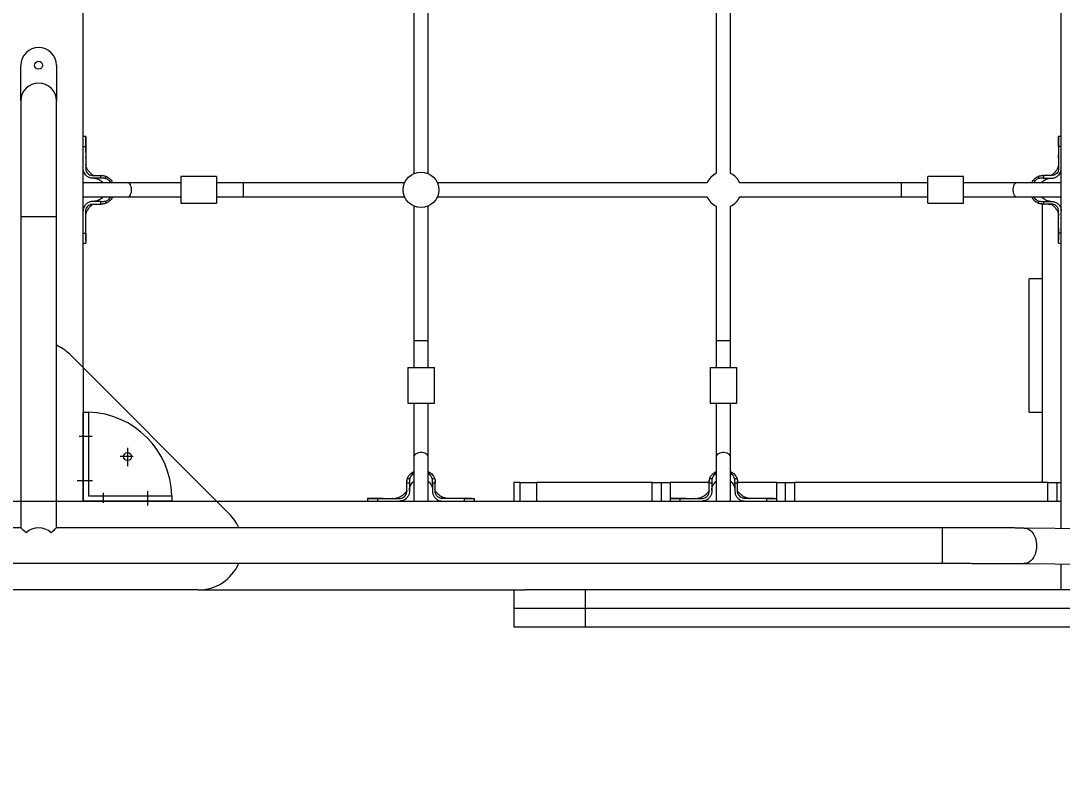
# Model space of a CAD drawing. Header units: millimetres. Extents: x -6304 to 6571, y -6082 to 4447.
# Drawn here: x -965 to 206, y -973 to -115 of the extents above; entities that cross this region are included whole.
import ezdxf

# ---------------------------------------------------------------- set-up
doc = ezdxf.new("R2010")
doc.units = ezdxf.units.MM
doc.layers.add('DIKOM_ОБЪЕКТ', color=7, linetype='Continuous')
doc.layers.add('DIKOM_РАЗМЕР_ОБЪЕКТА', color=7, linetype='Continuous')
doc.styles.add('style1', font='arial.ttf', dxfattribs={"width": 0.8})
doc.dimstyles.new('1-50', dxfattribs={"dimtxt": 300, "dimasz": 200, "dimexe": 100, "dimexo": 0, "dimgap": 100, "dimtad": 1, "dimtxsty": 'style1', "dimcen": 200, "dimclrd": 7, "dimclre": 7, "dimclrt": 7, "dimadec": 1, "dimazin": 2, "dimtfac": 1, "dimtmove": 0, "dimatfit": 2, "dimfxl": 0, "dimlwd": 25, "dimlwe": 18, "dimarcsym": 0})

# ---------------------------------------------------------------- blocks, each defined once
blk = doc.blocks.new('*D13')
at = {"layer": 'Defpoints', "color": 0, "transparency": 16777216}
for p in [(-3548.9, 424), (5070.8, -640.9), (5070.8, -4541.1)]:
    blk.add_point(p, dxfattribs=at)
at = {"layer": 'DIKOM_РАЗМЕР_ОБЪЕКТА', "color": 7, "lineweight": 18, "transparency": 16777216}
for p, q in [((-3548.9, 424), (-3548.9, -4641.1)), ((5070.8, -640.9), (5070.8, -4641.1))]:
    blk.add_line(p, q, dxfattribs=at)
at = {"layer": 'DIKOM_РАЗМЕР_ОБЪЕКТА', "color": 7, "lineweight": 25, "transparency": 16777216}
blk.add_line((-3148.9, -4541.1), (4670.8, -4541.1), dxfattribs=at)
at = {"layer": 'DIKOM_РАЗМЕР_ОБЪЕКТА', "color": 7, "transparency": 16777216}
for points in [[(-3148.9, -4474.4), (-3148.9, -4607.8), (-3548.9, -4541.1)], [(4670.8, -4474.4), (4670.8, -4607.8), (5070.8, -4541.1)]]:
    blk.add_solid(points, dxfattribs=at)
at = {"layer": 'DIKOM_РАЗМЕР_ОБЪЕКТА', "color": 7, "transparency": 16777216, "insert": (1449.2, -4307.9), "char_height": 300, "attachment_point": 5, "style": 'style1'}
blk.add_mtext('8650', dxfattribs=at)

msp = doc.modelspace()

# ---------------------------------------------------------------- linework, layer by layer
at = {"layer": 'DIKOM_ОБЪЕКТ', "color": 7, "linetype": 'Continuous', "lineweight": 15}
for p, q in [((204.828, -685.813), (204.828, 1675.89)), ((-895.172, -504.962), (-895.172, 1495.038)), ((-523.172, -3.292), (-523.172, -286.631)), ((-507.172, -286.631), (-507.172, -3.292)), ((-183.172, -3.292), (-183.172, -286.631)), ((-167.172, -286.631), (-167.172, -3.292)), ((-965.172, -204.962), (-965.172, -164.962)), ((-925.172, -164.962), (-925.172, -204.962)), ((-965.172, -204.962), (-965.172, -334.962)), ((-925.172, -334.962), (-925.172, -204.962)), ((-892.172, -244.962), (-895.172, -244.962)), ((-892.172, -250.24), (-892.172, -244.973)), ((201.828, -244.962), (201.828, -250.24)), ((204.828, -244.962), (201.828, -244.962)), ((-895.172, -256.244), (-892.172, -256.244)), ((-892.172, -253.457), (-892.173, -252.185)), ((-892.172, -256.244), (-892.172, -280.962)), ((201.828, -251.554), (201.828, -248.446)), ((201.828, -251.328), (201.828, -249.084)), ((201.828, -256.244), (201.828, -280.962)), ((204.828, -256.244), (201.828, -256.244)), ((-893.919, -285.938), (-892.875, -287.692)), ((-892.959, -287.58), (-892.21, -288.397)), ((-884.172, -288.962), (-883.172, -288.962)), ((-883.172, -291.962), (-884.172, -291.962)), ((-883.172, -288.962), (-875.034, -288.962)), ((-875.034, -291.962), (-883.172, -291.962)), ((-875.034, -291.962), (-875.034, -288.962)), ((-872.401, -289.052), (-873.096, -289.026)), ((-869.824, -289.629), (-869.824, -292.347)), ((-745.172, -289.962), (-785.172, -289.962)), ((-785.172, -289.962), (-785.172, -304.962)), ((-745.172, -289.962), (-745.172, -304.962)), ((94.828, -289.962), (54.828, -289.962)), ((54.828, -304.962), (54.828, -289.962)), ((94.828, -304.962), (94.828, -289.962)), ((179.48, -292.347), (179.48, -289.629)), ((182.572, -289.042), (182.002, -289.056)), ((184.689, -288.962), (184.689, -291.962)), ((192.828, -288.962), (184.689, -288.962)), ((184.689, -291.962), (192.828, -291.962)), ((193.828, -288.962), (192.828, -288.962)), ((192.828, -291.962), (193.828, -291.962)), ((201.866, -288.397), (202.166, -288.069)), ((202.53, -287.692), (203.574, -285.938)), ((-893.457, -296.962), (-895.172, -297.148)), ((-845.457, -296.962), (-893.457, -296.962)), ((-785.172, -296.962), (-845.457, -296.962)), ((-715.172, -296.962), (-745.172, -296.962)), ((-533.503, -296.962), (-715.172, -296.962)), ((-715.172, -296.962), (-715.172, -312.962)), ((-193.503, -296.962), (-496.842, -296.962)), ((24.828, -296.962), (-156.842, -296.962)), ((54.828, -296.962), (24.828, -296.962)), ((24.828, -296.962), (24.828, -312.962)), ((155.112, -296.962), (94.828, -296.962)), ((203.112, -296.962), (155.112, -296.962)), ((204.828, -297.148), (203.112, -296.962)), ((-895.172, -312.775), (-893.457, -312.962)), ((-893.457, -312.962), (-845.457, -312.962)), ((-845.457, -312.962), (-785.172, -312.962)), ((-785.172, -304.962), (-785.172, -319.962)), ((-745.172, -304.962), (-745.172, -319.962)), ((-745.172, -312.962), (-715.172, -312.962)), ((-715.172, -312.962), (-533.503, -312.962)), ((-496.842, -312.962), (-193.503, -312.962)), ((-156.842, -312.962), (24.828, -312.962)), ((24.828, -312.962), (54.828, -312.962)), ((54.828, -319.962), (54.828, -304.962)), ((94.828, -319.962), (94.828, -304.962)), ((94.828, -312.962), (155.112, -312.962)), ((155.112, -312.962), (203.112, -312.962)), ((183.828, -314.087), (183.828, -312.962)), ((203.112, -312.962), (204.828, -312.775)), ((-883.172, -317.962), (-884.172, -317.962)), ((-884.172, -320.962), (-883.172, -320.962)), ((-875.034, -317.962), (-883.172, -317.962)), ((-883.172, -320.962), (-875.034, -320.962)), ((-875.034, -320.962), (-875.034, -317.962)), ((-873.542, -320.93), (-872.822, -320.913)), ((-873.521, -320.929), (-872.825, -320.877)), ((-869.824, -317.576), (-869.824, -320.295)), ((-785.172, -319.962), (-745.172, -319.962)), ((-523.172, -323.292), (-523.172, -474.962)), ((-507.172, -474.962), (-507.172, -323.292)), ((-183.172, -323.292), (-183.172, -474.962)), ((-167.172, -474.962), (-167.172, -323.292)), ((54.828, -319.962), (94.828, -319.962)), ((179.48, -320.295), (179.48, -317.576)), ((182.197, -320.901), (182.981, -320.913)), ((182.478, -320.913), (183.177, -320.929)), ((183.828, -633.962), (183.828, -320.821)), ((184.689, -317.962), (184.689, -320.962)), ((184.689, -317.962), (192.828, -317.962)), ((192.828, -320.962), (184.689, -320.962)), ((192.828, -317.962), (193.828, -317.962)), ((193.828, -320.962), (192.828, -320.962)), ((-965.172, -334.962), (-965.172, -684.962)), ((-965.172, -334.962), (-925.172, -334.962)), ((-925.172, -684.962), (-925.172, -334.962)), ((-892.172, -353.68), (-892.172, -328.976)), ((201.828, -353.68), (201.828, -328.962)), ((-895.172, -353.68), (-892.172, -353.68)), ((201.826, -352.45), (201.828, -359.084)), ((204.828, -353.68), (201.828, -353.68)), ((201.828, -353.855), (201.828, -354.249)), ((201.828, -359.15), (201.828, -361.887)), ((-895.172, -364.962), (-892.172, -364.962)), ((201.828, -364.962), (204.828, -364.962)), ((183.828, -404.962), (168.828, -404.962)), ((168.828, -554.962), (168.828, -404.962)), ((-523.172, -474.962), (-523.172, -504.962)), ((-507.172, -474.962), (-523.172, -474.962)), ((-507.172, -504.962), (-507.172, -474.962)), ((-183.172, -474.962), (-183.172, -504.962)), ((-167.172, -474.962), (-183.172, -474.962)), ((-167.172, -504.962), (-167.172, -474.962)), ((-909.817, -490.317), (-730.528, -669.606)), ((-895.172, -504.962), (-895.172, -654.962)), ((-530.172, -504.962), (-530.172, -544.962)), ((-530.172, -504.962), (-515.172, -504.962)), ((-515.172, -504.962), (-500.172, -504.962)), ((-500.172, -544.962), (-500.172, -504.962)), ((-190.172, -504.962), (-190.172, -544.962)), ((-190.172, -504.962), (-175.172, -504.962)), ((-175.172, -504.962), (-160.172, -504.962)), ((-160.172, -544.962), (-160.172, -504.962)), ((-530.172, -544.962), (-515.172, -544.962)), ((-523.172, -544.962), (-523.172, -605.246)), ((-515.172, -544.962), (-500.172, -544.962)), ((-507.172, -605.246), (-507.172, -544.962)), ((-190.172, -544.962), (-175.172, -544.962)), ((-183.172, -544.962), (-183.172, -605.246)), ((-175.172, -544.962), (-160.172, -544.962)), ((-167.172, -605.246), (-167.172, -544.962)), ((-895.172, -654.962), (-895.172, -554.962)), ((-895.172, -554.962), (-892.172, -554.962)), ((-889.172, -555.008), (-889.172, -648.962)), ((168.828, -554.962), (183.828, -554.962)), ((-899.628, -581.962), (-884.935, -581.962)), ((-845.172, -595.128), (-845.172, -615.789)), ((-838.807, -604.962), (-853.461, -604.962)), ((-523.172, -605.246), (-523.172, -653.246)), ((-507.172, -653.246), (-507.172, -605.246)), ((-183.172, -605.246), (-183.172, -653.246)), ((-167.172, -653.246), (-167.172, -605.246)), ((-901.714, -631.962), (-884.681, -631.962)), ((-531.082, -632.19), (-531.108, -632.886)), ((-530.505, -629.614), (-527.787, -629.614)), ((-502.558, -629.614), (-499.839, -629.614)), ((-191.082, -632.19), (-191.108, -632.886)), ((-190.505, -629.614), (-187.787, -629.614)), ((-162.558, -629.614), (-159.84, -629.614)), ((-531.172, -642.962), (-531.172, -634.823)), ((-528.172, -634.823), (-531.172, -634.823)), ((-531.172, -643.962), (-531.172, -642.962)), ((-528.172, -634.823), (-528.172, -642.962)), ((-528.172, -642.962), (-528.172, -643.962)), ((-499.172, -634.823), (-502.172, -634.823)), ((-502.172, -634.823), (-502.172, -642.962)), ((-502.172, -642.962), (-502.172, -643.962)), ((-499.204, -633.311), (-499.257, -632.614)), ((-499.204, -633.332), (-499.221, -632.612)), ((-499.172, -642.962), (-499.172, -634.823)), ((-499.172, -643.962), (-499.172, -642.962)), ((-410.983, -633.962), (-410.983, -654.962)), ((-403.685, -633.962), (-410.983, -633.962)), ((-403.685, -654.962), (-403.685, -633.962)), ((-403.685, -633.962), (-385.145, -633.962)), ((-385.145, -633.962), (-385.145, -654.962)), ((-255.172, -633.962), (-385.145, -633.962)), ((-255.172, -654.962), (-255.172, -633.962)), ((-255.172, -633.962), (-245.172, -633.962)), ((-245.172, -633.962), (-245.172, -654.962)), ((-245.172, -633.962), (-235.172, -633.962)), ((-191.172, -633.962), (-235.172, -633.962)), ((-235.172, -633.962), (-235.172, -651.962)), ((-191.172, -642.962), (-191.172, -634.823)), ((-188.172, -634.823), (-191.172, -634.823)), ((-191.172, -643.962), (-191.172, -642.962)), ((-188.172, -634.823), (-188.172, -642.962)), ((-188.172, -642.962), (-188.172, -643.962)), ((-183.172, -633.962), (-184.47, -633.962)), ((-165.881, -633.962), (-167.172, -633.962)), ((-159.172, -634.823), (-162.172, -634.823)), ((-162.172, -634.823), (-162.172, -642.962)), ((-162.172, -642.962), (-162.172, -643.962)), ((-159.204, -633.311), (-159.257, -632.614)), ((-159.204, -633.332), (-159.221, -632.612)), ((-115.172, -633.962), (-159.172, -633.962)), ((-159.172, -642.962), (-159.172, -634.823)), ((-159.172, -643.962), (-159.172, -642.962)), ((-115.172, -633.962), (-105.172, -633.962)), ((-115.172, -651.962), (-115.172, -633.962)), ((-105.172, -654.962), (-105.172, -633.962)), ((-105.172, -633.962), (-95.172, -633.962)), ((-95.172, -633.962), (-95.172, -654.962)), ((189.828, -633.962), (-95.172, -633.962)), ((189.828, -654.962), (189.828, -633.962)), ((189.828, -633.962), (199.828, -633.962)), ((199.828, -633.962), (199.828, -654.962)), ((199.828, -633.962), (204.828, -633.962)), ((-1145.172, -654.962), (-745.172, -654.962)), ((-795.172, -654.962), (-895.172, -654.962)), ((-889.172, -648.962), (-795.219, -648.962)), ((-872.172, -657.056), (-872.172, -645.711)), ((-822.172, -660.033), (-822.172, -644.04)), ((-795.172, -654.962), (-795.172, -651.962)), ((-745.172, -654.962), (204.828, -654.962)), ((-575.172, -651.962), (-575.172, -654.962)), ((-569.894, -651.962), (-575.161, -651.962)), ((-566.677, -651.962), (-567.949, -651.962)), ((-563.89, -654.962), (-563.89, -651.962)), ((-563.89, -651.962), (-539.172, -651.962)), ((-534.196, -653.708), (-532.442, -652.664)), ((-532.554, -652.748), (-531.737, -652)), ((-523.172, -653.246), (-522.986, -654.962)), ((-507.358, -654.962), (-507.172, -653.246)), ((-466.454, -651.962), (-491.158, -651.962)), ((-466.454, -654.962), (-466.454, -651.962)), ((-455.172, -654.962), (-455.172, -651.962)), ((-385.145, -654.962), (-255.172, -654.962)), ((-235.172, -651.962), (-235.172, -654.962)), ((-229.894, -651.962), (-235.161, -651.962)), ((-226.677, -651.962), (-227.949, -651.962)), ((-223.89, -654.962), (-223.89, -651.962)), ((-223.89, -651.962), (-199.172, -651.962)), ((-194.196, -653.708), (-192.442, -652.664)), ((-192.554, -652.748), (-191.736, -652)), ((-183.172, -653.246), (-182.986, -654.962)), ((-167.358, -654.962), (-167.172, -653.246)), ((-126.455, -651.962), (-151.158, -651.962)), ((-126.455, -654.962), (-126.455, -651.962)), ((-115.172, -654.962), (-115.172, -651.962)), ((-95.172, -654.962), (189.828, -654.962)), ((204.828, -685.813), (204.828, -654.962)), ((-965.172, -684.962), (-1839.859, -684.962)), ((70.98, -684.962), (-925.172, -684.962)), ((70.98, -684.962), (70.98, -724.962)), ((70.98, -684.962), (70.98, -724.962)), ((468.695, -688.625), (163.117, -685.369)), ((-1863.865, -724.962), (70.98, -724.962)), ((162.691, -725.366), (406.274, -727.962)), ((204.828, -754.962), (204.828, -725.815)), ((-765.883, -754.962), (-1124.462, -754.962)), ((-765.883, -754.962), (-397.585, -754.962)), ((-410.983, -754.962), (-410.983, -775.962)), ((-330.443, -754.962), (-397.585, -754.962)), ((-330.443, -754.962), (-330.443, -775.962)), ((410.93, -754.962), (-330.443, -754.962)), ((-410.983, -775.962), (-410.983, -796.962)), ((-330.443, -775.962), (-410.983, -775.962)), ((410.93, -775.962), (-330.443, -775.962)), ((-330.443, -775.962), (-330.443, -796.962)), ((271.369, -775.962), (-330.443, -775.962)), ((-330.443, -796.962), (-410.983, -796.962)), ((271.369, -796.962), (-330.443, -796.962))]:
    msp.add_line(p, q, dxfattribs=at)
at = {"layer": 'DIKOM_ОБЪЕКТ', "color": 7, "linetype": 'Continuous', "lineweight": 15, "flags": 128}
for points in [[(-892.159, -273.3), (-892.158, -273.154), (-892.157, -273.008)], [(-845.457, -312.962), (-844.68, -312.856), (-843.68, -312.394), (-842.763, -311.583), (-841.972, -310.463), (-841.344, -309.086), (-840.908, -307.516), (-840.685, -305.827), (-840.685, -304.097), (-840.908, -302.407), (-841.344, -300.837), (-841.972, -299.46), (-842.763, -298.34), (-843.68, -297.53), (-844.68, -297.067), (-845.457, -296.962)], [(155.112, -296.962), (154.336, -297.067), (153.335, -297.53), (152.418, -298.34), (151.627, -299.46), (150.999, -300.837), (150.563, -302.407), (150.34, -304.097), (150.34, -305.827), (150.563, -307.516), (150.999, -309.086), (151.627, -310.463), (152.418, -311.583), (153.335, -312.394), (154.336, -312.856), (155.112, -312.962)], [(-507.172, -605.246), (-507.278, -604.469), (-507.74, -603.469), (-508.551, -602.552), (-509.671, -601.761), (-511.048, -601.133), (-512.618, -600.697), (-514.307, -600.474), (-516.037, -600.474), (-517.727, -600.697), (-519.297, -601.133), (-520.674, -601.761), (-521.794, -602.552), (-522.604, -603.469), (-523.067, -604.469), (-523.172, -605.246)], [(-167.172, -605.246), (-167.278, -604.469), (-167.741, -603.469), (-168.551, -602.552), (-169.671, -601.761), (-171.048, -601.133), (-172.618, -600.697), (-174.307, -600.474), (-176.037, -600.474), (-177.727, -600.697), (-179.297, -601.133), (-180.674, -601.761), (-181.794, -602.552), (-182.604, -603.469), (-183.067, -604.469), (-183.172, -605.246)], [(-546.834, -651.949), (-546.98, -651.948), (-547.126, -651.947)], [(-206.834, -651.949), (-206.98, -651.948), (-207.126, -651.947)], [(-959.314, -690.82), (-960.809, -689.325), (-962.107, -688.027), (-963.192, -686.942), (-964.05, -686.084), (-964.671, -685.463), (-965.046, -685.087), (-965.172, -684.962)], [(-925.172, -684.962), (-925.298, -685.087), (-925.674, -685.463), (-926.295, -686.084), (-927.153, -686.942), (-928.238, -688.027), (-929.536, -689.325), (-931.03, -690.82)], [(163.055, -685.368), (164.938, -685.555), (166.785, -686.095), (168.563, -686.979), (170.24, -688.192), (171.786, -689.711), (173.174, -691.509), (174.378, -693.554), (175.377, -695.811), (176.154, -698.238), (176.695, -700.792), (176.989, -703.428), (177.032, -706.098), (176.823, -708.755), (176.366, -711.352), (175.668, -713.842), (174.743, -716.181), (173.606, -718.327), (172.278, -720.242), (170.783, -721.891), (169.147, -723.245), (167.4, -724.281), (165.573, -724.978), (163.698, -725.326), (162.689, -725.366)], [(163.055, -685.368), (164.938, -685.555), (166.785, -686.095), (168.563, -686.979), (170.24, -688.192), (171.786, -689.711), (173.174, -691.509), (174.378, -693.554), (175.377, -695.811), (176.154, -698.238), (176.695, -700.792), (176.989, -703.428), (177.032, -706.098), (176.823, -708.755), (176.366, -711.352), (175.668, -713.842), (174.743, -716.181), (173.606, -718.327), (172.278, -720.242), (170.783, -721.891), (169.147, -723.245), (167.4, -724.281), (165.573, -724.978), (163.698, -725.326), (162.691, -725.366)]]:
    msp.add_lwpolyline(points, dxfattribs=at)
at = {"layer": 'DIKOM_ОБЪЕКТ', "color": 7, "linetype": 'Continuous', "lineweight": 15}
for centre, radius in [((-945.172, -164.962), 4.5), ((-515.172, -304.962), 20), ((-845.172, -604.962), 4.5)]:
    msp.add_circle(centre, radius, dxfattribs=at)
for centre, radius, start, end in [((-945.172, -164.962), 20, 0, 180), ((-945.172, -204.962), 20, 0, 180), ((-175.172, -304.962), 20, 113.578178, 156.421822), ((-175.172, -304.962), 20, 23.578178, 66.421822), ((-175.172, -304.962), 20, 203.578178, 246.421822), ((-175.172, -304.962), 20, 293.578178, 336.421822), ((193.828, -328.962), 8, 359.999106, 90.001747), ((-945.172, -525.672), 50, 45, 66.421822), ((-888.997, -72.679), 482.329, 269.266399, 269.979158), ((-892.172, -651.962), 97, 1.772317, 88.227683), ((-312.89, -648.786), 482.329, 180.020842, 180.795044), ((-765.883, -704.962), 50, 23.578178, 45.000001), ((-945.172, -704.962), 20, 45, 135), ((-765.883, -704.962), 50, 269.999999, 336.421822)]:
    msp.add_arc(centre, radius, start, end, dxfattribs=at)
for points, knots in [([(-892.172, -244.983), (-892.172, -244.976), (-892.172, -244.883), (-892.172, -245.24), (-892.172, -246.094), (-892.173, -247.53), (-892.173, -249.467), (-892.172, -252.239), (-892.172, -254.738), (-892.172, -256.244)], [0, 0, 0, 0, 0.01229645, 0.16514516, 0.31368684, 0.46653237, 0.6150719, 0.76791845, 1, 1, 1, 1]), ([(201.828, -256.244), (201.828, -256.161), (201.828, -255.747), (201.827, -254.032), (201.828, -251.617), (201.828, -249.081), (201.828, -247.243), (201.828, -245.908), (201.828, -245.097), (201.828, -245.019), (201.828, -244.983)], [0, 0, 0, 0, 0.012373857, 0.061891606, 0.261123833, 0.409636599, 0.562452573, 0.710964327, 0.86378172, 1, 1, 1, 1]), ([(-892.172, -253.235), (-892.172, -252.619), (-892.172, -251.406), (-892.172, -250.625), (-892.172, -250.24)], [0, 0, 0, 0, 0.50794396, 1, 1, 1, 1]), ([(-892.171, -257.836), (-892.171, -256.537), (-892.172, -254.048), (-892.172, -251.713), (-892.172, -250.596)], [0, 0, 0, 0, 0.5218511, 1, 1, 1, 1]), ([(-892.172, -262.566), (-892.172, -261.255), (-892.17, -258.747), (-892.171, -256.788), (-892.171, -255.852)], [0, 0, 0, 0, 0.52252849, 1, 1, 1, 1]), ([(201.828, -250.596), (201.828, -251.713), (201.827, -254.048), (201.826, -256.537), (201.826, -257.836)], [0, 0, 0, 0, 0.4781489, 1, 1, 1, 1]), ([(201.826, -255.852), (201.826, -256.788), (201.826, -258.747), (201.827, -261.255), (201.828, -262.566)], [0, 0, 0, 0, 0.47746763, 1, 1, 1, 1]), ([(201.828, -250.24), (201.828, -250.625), (201.828, -251.406), (201.828, -252.619), (201.827, -253.235)], [0, 0, 0, 0, 0.4920499, 1, 1, 1, 1]), ([(-892.172, -269.412), (-892.172, -269.427), (-892.172, -269.499), (-892.171, -269.094), (-892.169, -268.541), (-892.17, -268.034), (-892.17, -267.941)], [0, 0, 0, 0, 0.10642297, 0.50830621, 0.91012305, 1, 1, 1, 1]), ([(201.828, -269.412), (201.828, -269.427), (201.828, -269.498), (201.826, -269.113), (201.825, -268.28), (201.826, -267.102), (201.827, -266.185), (201.828, -265.761)], [0, 0, 0, 0, 0.064253167, 0.306800771, 0.54934262, 0.791886643, 1, 1, 1, 1]), ([(-884.172, -291.962), (-884.257, -291.961), (-884.682, -291.958), (-886.343, -291.838), (-889.105, -291.034), (-892.172, -288.819), (-894.319, -285.72), (-895.11, -282.929), (-895.161, -281.329), (-895.172, -280.962)], [0, 0, 0, 0, 0.01480605, 0.07410921, 0.29004189, 0.5059649, 0.72094331, 0.93600814, 1, 1, 1, 1]), ([(-883.35, -288.962), (-883.444, -288.961), (-883.622, -288.961), (-883.668, -288.946), (-883.715, -288.944), (-883.795, -288.923), (-883.83, -288.912), (-883.858, -288.902), (-883.892, -288.888), (-883.953, -288.865), (-884.199, -288.771), (-884.893, -288.231), (-885.805, -287.328), (-887.068, -286.131), (-888.075, -285.044), (-888.788, -284.163), (-889.444, -283.242), (-890.146, -282.146), (-890.916, -280.721), (-891.628, -278.978), (-892.107, -277.156), (-892.15, -276.459), (-892.172, -276.092)], [0, 0, 0, 0, 0.01819068, 0.03439258, 0.05285198, 0.05671355, 0.0583147, 0.05977878, 0.06125898, 0.06294928, 0.0674322, 0.0919668, 0.1710605, 0.26863124, 0.33757121, 0.39636455, 0.44278673, 0.50218549, 0.59349466, 0.7109619, 0.84791009, 1, 1, 1, 1]), ([(-892.172, -280.962), (-892.166, -281.187), (-892.137, -282.307), (-891.608, -284.297), (-890.092, -286.57), (-887.904, -288.205), (-885.803, -288.893), (-884.539, -288.946), (-884.172, -288.962)], [0, 0, 0, 0, 0.05413617, 0.2683305, 0.48253205, 0.69728736, 0.91198245, 1, 1, 1, 1]), ([(201.828, -276.092), (201.805, -276.459), (201.763, -277.156), (201.284, -278.978), (200.572, -280.721), (199.802, -282.147), (199.099, -283.242), (198.444, -284.163), (197.727, -285.042), (196.872, -285.997), (195.832, -286.899), (195.061, -287.774), (194.37, -288.366), (193.855, -288.771), (193.609, -288.865), (193.548, -288.888), (193.514, -288.902), (193.486, -288.912), (193.451, -288.923), (193.356, -288.948), (193.301, -288.949), (193.246, -288.963), (192.948, -288.962), (192.835, -288.962), (192.792, -288.962)], [0, 0, 0, 0, 0.1500218, 0.2851156, 0.40098644, 0.49105505, 0.5496497, 0.59543985, 0.65343832, 0.72143992, 0.78822575, 0.84490985, 0.89582463, 0.92002631, 0.92444454, 0.92611613, 0.92757235, 0.92901656, 0.93059868, 0.93441005, 0.95728571, 0.97612135, 0.99079679, 1, 1, 1, 1]), ([(201.828, -280.962), (201.822, -281.187), (201.792, -282.307), (201.263, -284.297), (199.748, -286.57), (197.559, -288.205), (195.458, -288.893), (194.195, -288.946), (193.828, -288.962)], [0, 0, 0, 0, 0.05413655, 0.2683308, 0.48253226, 0.69728749, 0.91198249, 1, 1, 1, 1]), ([(193.828, -291.962), (193.913, -291.961), (194.338, -291.958), (195.999, -291.838), (198.761, -291.034), (201.828, -288.819), (203.974, -285.72), (204.766, -282.929), (204.816, -281.329), (204.828, -280.962)], [0, 0, 0, 0, 0.01481293, 0.07410902, 0.29004772, 0.50596448, 0.72094227, 0.93600833, 1, 1, 1, 1]), ([(201.812, -275.771), (201.812, -275.85), (201.812, -276.009), (201.812, -276.176), (201.813, -276.259)], [0, 0, 0, 0, 0.49803383, 1, 1, 1, 1]), ([(-892.756, -287.842), (-892.712, -287.897), (-892.622, -288.007), (-892.519, -288.127), (-892.467, -288.187)], [0, 0, 0, 0, 0.49981329, 1, 1, 1, 1]), ([(-883.238, -291.962), (-883.145, -291.962), (-882.973, -291.962), (-882.648, -291.971), (-881.961, -292.007), (-880.403, -292.199), (-878.122, -292.863), (-875.657, -294.259), (-873.919, -295.666), (-873.197, -296.695), (-873.01, -296.962)], [0, 0, 0, 0, 0.02455787, 0.04552589, 0.084203, 0.2012215, 0.4419349, 0.68154663, 0.91746775, 1, 1, 1, 1]), ([(-875.034, -288.962), (-874.941, -288.962), (-874.581, -288.962), (-874.222, -288.962), (-873.954, -288.962)], [0, 0, 0, 0, 0.25635717, 1, 1, 1, 1]), ([(-869.824, -292.347), (-869.905, -292.324), (-870.307, -292.207), (-871.363, -291.983), (-873.035, -291.955), (-874.365, -291.959), (-875.034, -291.962)], [0, 0, 0, 0, 0.04837474, 0.24213971, 0.61894277, 1, 1, 1, 1]), ([(-873.954, -288.962), (-873.259, -288.985), (-871.847, -289.033), (-870.506, -289.428), (-869.824, -289.629)], [0, 0, 0, 0, 0.4921604, 1, 1, 1, 1]), ([(-869.824, -289.629), (-869.388, -289.799), (-867.699, -290.459), (-865.55, -291.988), (-863.622, -294.125), (-862.532, -295.653), (-862.077, -296.657), (-861.939, -296.962)], [0, 0, 0, 0, 0.12781586, 0.49543045, 0.70246072, 0.90959483, 1, 1, 1, 1]), ([(-863.942, -296.962), (-864.05, -296.773), (-864.568, -295.874), (-866.105, -294.275), (-868.06, -292.939), (-869.489, -292.46), (-869.824, -292.347)], [0, 0, 0, 0, 0.08515755, 0.40523239, 0.86045635, 1, 1, 1, 1]), ([(171.608, -296.962), (171.907, -296.363), (172.652, -294.871), (174.308, -292.886), (176.437, -291.086), (178.215, -290.097), (179.265, -289.708), (179.48, -289.629)], [0, 0, 0, 0, 0.180839941, 0.450224799, 0.69391975, 0.937323562, 1, 1, 1, 1]), ([(179.48, -292.347), (178.901, -292.559), (177.322, -293.136), (175.213, -294.662), (174.138, -296.259), (173.666, -296.962)], [0, 0, 0, 0, 0.244659622, 0.667856109, 1, 1, 1, 1]), ([(179.48, -289.629), (180.139, -289.434), (181.48, -289.037), (182.892, -288.987), (183.61, -288.962)], [0, 0, 0, 0, 0.4915883, 1, 1, 1, 1]), ([(184.689, -291.962), (184.604, -291.962), (184.179, -291.961), (183.097, -291.97), (181.419, -291.903), (180.131, -292.198), (179.48, -292.347)], [0, 0, 0, 0, 0.04838529, 0.24189713, 0.61708715, 1, 1, 1, 1]), ([(182.665, -296.962), (182.852, -296.695), (183.575, -295.666), (185.313, -294.259), (187.777, -292.863), (190.059, -292.198), (191.674, -292), (192.439, -291.964), (192.741, -291.962), (192.839, -291.962)], [0, 0, 0, 0, 0.08293234, 0.32002957, 0.56081148, 0.80270935, 0.92029361, 0.97419172, 1, 1, 1, 1]), ([(183.61, -288.962), (183.702, -288.962), (184.061, -288.962), (184.421, -288.962), (184.689, -288.962)], [0, 0, 0, 0, 0.25625809, 1, 1, 1, 1]), ([(202.123, -288.187), (202.174, -288.127), (202.278, -288.007), (202.367, -287.897), (202.412, -287.842)], [0, 0, 0, 0, 0.50019982, 1, 1, 1, 1]), ([(-873.013, -312.962), (-873.194, -313.222), (-873.925, -314.277), (-875.723, -315.716), (-878.343, -317.168), (-880.854, -317.827), (-882.504, -317.959), (-883.117, -317.961), (-883.186, -317.962)], [0, 0, 0, 0, 0.08066852, 0.32741552, 0.57773004, 0.8434241, 0.98247509, 1, 1, 1, 1]), ([(-861.931, -312.962), (-862.237, -313.56), (-862.977, -315.009), (-864.63, -316.996), (-866.908, -319.009), (-868.8, -319.843), (-869.824, -320.295)], [0, 0, 0, 0, 0.18137204, 0.43892546, 0.69624995, 1, 1, 1, 1]), ([(-869.824, -317.576), (-869.247, -317.365), (-867.669, -316.788), (-865.56, -315.263), (-864.485, -313.666), (-864.011, -312.962)], [0, 0, 0, 0, 0.244262588, 0.667049908, 1, 1, 1, 1]), ([(179.48, -320.295), (179.044, -320.124), (177.354, -319.464), (175.206, -317.936), (173.277, -315.798), (172.187, -314.27), (171.733, -313.267), (171.595, -312.962)], [0, 0, 0, 0, 0.12781568, 0.49542977, 0.70245976, 0.90959955, 1, 1, 1, 1]), ([(173.597, -312.962), (173.707, -313.152), (174.225, -314.052), (175.765, -315.652), (177.719, -316.986), (179.146, -317.465), (179.48, -317.576)], [0, 0, 0, 0, 0.08583122, 0.40590507, 0.86118517, 1, 1, 1, 1]), ([(192.876, -317.962), (192.45, -317.951), (191.599, -317.93), (190.347, -317.742), (189.14, -317.449), (187.439, -316.859), (185.378, -315.716), (183.581, -314.277), (182.849, -313.222), (182.669, -312.962)], [0, 0, 0, 0, 0.10851002, 0.21639447, 0.32173812, 0.42431251, 0.67374205, 0.91961668, 1, 1, 1, 1]), ([(-884.172, -317.962), (-884.257, -317.962), (-884.682, -317.966), (-886.336, -318.083), (-889.084, -318.883), (-892.143, -321.078), (-894.297, -324.159), (-895.107, -326.961), (-895.16, -328.578), (-895.172, -328.962)], [0, 0, 0, 0, 0.014805617, 0.07410512, 0.288781791, 0.503459437, 0.718036327, 0.933083035, 1, 1, 1, 1]), ([(-892.172, -333.932), (-892.157, -333.619), (-892.127, -333.019), (-891.78, -331.488), (-891.23, -329.934), (-890.517, -328.429), (-889.785, -327.189), (-889.019, -326.072), (-888.287, -325.125), (-887.335, -324.07), (-886.195, -323.016), (-885.322, -322.1), (-884.607, -321.45), (-884.16, -321.138), (-883.957, -321.06), (-883.907, -321.04), (-883.878, -321.029), (-883.854, -321.02), (-883.826, -321.01), (-883.743, -320.982), (-883.733, -320.984), (-883.628, -320.969), (-883.592, -320.964), (-883.27, -320.959), (-882.867, -320.96), (-882.519, -320.962)], [0, 0, 0, 0, 0.124109636, 0.238097847, 0.339918994, 0.425646904, 0.508326579, 0.557902432, 0.611275715, 0.676134391, 0.757215955, 0.8239945, 0.864584447, 0.883784324, 0.887177203, 0.888513776, 0.889676704, 0.890774651, 0.891902148, 0.894482928, 0.911793363, 0.925079405, 0.932808209, 0.941957134, 1, 1, 1, 1]), ([(-892.172, -328.976), (-892.171, -328.884), (-892.167, -328.422), (-892.041, -327.217), (-891.419, -325.279), (-889.915, -323.173), (-887.678, -321.605), (-885.636, -321.01), (-884.457, -320.971), (-884.172, -320.962)], [0, 0, 0, 0, 0.02207739, 0.11061881, 0.28902046, 0.50288758, 0.71771218, 0.9318338, 1, 1, 1, 1]), ([(-875.034, -317.962), (-874.949, -317.962), (-874.524, -317.962), (-873.76, -317.957), (-872.091, -317.994), (-870.791, -317.754), (-869.824, -317.576)], [0, 0, 0, 0, 0.04845619, 0.24225156, 0.43607689, 1, 1, 1, 1]), ([(-873.954, -320.962), (-874.046, -320.962), (-874.406, -320.962), (-874.766, -320.962), (-875.034, -320.962)], [0, 0, 0, 0, 0.25637139, 1, 1, 1, 1]), ([(-869.824, -320.295), (-870.483, -320.49), (-871.822, -320.886), (-873.233, -320.936), (-873.951, -320.962)], [0, 0, 0, 0, 0.49161234, 1, 1, 1, 1]), ([(179.48, -317.576), (179.56, -317.6), (179.963, -317.717), (180.707, -317.869), (181.549, -317.954), (182.735, -317.969), (183.726, -317.961), (184.547, -317.962), (184.689, -317.962)], [0, 0, 0, 0, 0.0483374, 0.24201148, 0.43568243, 0.53240001, 0.91939548, 1, 1, 1, 1]), ([(183.606, -320.962), (182.912, -320.938), (181.501, -320.89), (180.161, -320.495), (179.48, -320.295)], [0, 0, 0, 0, 0.49213091, 1, 1, 1, 1]), ([(184.689, -320.962), (184.597, -320.962), (184.237, -320.962), (183.877, -320.962), (183.61, -320.962)], [0, 0, 0, 0, 0.25635818, 1, 1, 1, 1]), ([(190.518, -320.962), (190.478, -320.962), (190.402, -320.962), (190.585, -320.962), (191.243, -320.962), (191.973, -320.961), (192.521, -320.962), (193.025, -320.961), (193.29, -320.964), (193.361, -320.981), (193.403, -320.984), (193.474, -321.006), (193.506, -321.018), (193.533, -321.029), (193.567, -321.042), (193.628, -321.065), (193.87, -321.161), (194.375, -321.568), (195.102, -322.202), (195.946, -323.122), (196.975, -324.058), (197.831, -325), (198.489, -325.825), (199.111, -326.699), (199.804, -327.782), (200.578, -329.223), (201.291, -330.985), (201.766, -332.835), (201.806, -333.554), (201.828, -333.932)], [0, 0, 0, 0, 0.03880354, 0.07396886, 0.12484027, 0.1722228, 0.20599293, 0.22786346, 0.24170145, 0.25434167, 0.26853917, 0.27144056, 0.2726373, 0.27373669, 0.27487427, 0.27619026, 0.27963587, 0.29826783, 0.33781505, 0.38834991, 0.44667702, 0.49411231, 0.53365588, 0.56792939, 0.61404811, 0.68494132, 0.77609961, 0.88228287, 1, 1, 1, 1]), ([(193.828, -317.962), (193.913, -317.962), (194.338, -317.966), (195.992, -318.083), (198.74, -318.883), (201.798, -321.078), (203.952, -324.159), (204.763, -326.961), (204.815, -328.578), (204.828, -328.962)], [0, 0, 0, 0, 0.01481245, 0.07410464, 0.28878653, 0.50346275, 0.71803821, 0.93308348, 1, 1, 1, 1]), ([(-892.155, -334.392), (-892.155, -334.326), (-892.155, -334.196), (-892.156, -334.059), (-892.156, -333.991)], [0, 0, 0, 0, 0.49837746, 1, 1, 1, 1]), ([(201.814, -336.802), (201.813, -336.851), (201.813, -336.95), (201.812, -337.049), (201.812, -337.099)], [0, 0, 0, 0, 0.49940107, 1, 1, 1, 1]), ([(-892.171, -354.332), (-892.171, -353.399), (-892.17, -351.447), (-892.172, -348.947), (-892.172, -347.641)], [0, 0, 0, 0, 0.47755644, 1, 1, 1, 1]), ([(201.828, -344.185), (201.828, -344.139), (201.827, -343.588), (201.825, -342.601), (201.825, -341.418), (201.827, -340.696), (201.828, -340.386), (201.828, -340.47), (201.828, -340.474)], [0, 0, 0, 0, 0.0221699, 0.26363082, 0.50508752, 0.74654109, 0.98801334, 1, 1, 1, 1]), ([(201.828, -347.641), (201.827, -348.947), (201.826, -351.447), (201.826, -353.399), (201.827, -354.332)], [0, 0, 0, 0, 0.52244744, 1, 1, 1, 1]), ([(-892.172, -361.857), (-892.173, -360.943), (-892.173, -357.81), (-892.172, -354.673), (-892.171, -352.45)], [0, 0, 0, 0, 0.29164504, 1, 1, 1, 1]), ([(-892.172, -353.68), (-892.172, -353.762), (-892.172, -354.177), (-892.172, -355.892), (-892.173, -358.306), (-892.173, -360.843), (-892.173, -362.68), (-892.172, -364.015), (-892.172, -364.827), (-892.172, -364.904), (-892.172, -364.941)], [0, 0, 0, 0, 0.012371468, 0.061889091, 0.261120812, 0.409633202, 0.562448788, 0.71096506, 0.863782065, 1, 1, 1, 1]), ([(201.828, -364.941), (201.828, -364.948), (201.828, -365.04), (201.828, -364.684), (201.828, -363.83), (201.828, -362.393), (201.828, -360.456), (201.828, -357.684), (201.828, -355.186), (201.828, -353.68)], [0, 0, 0, 0, 0.01229646, 0.16514, 0.31368182, 0.4665275, 0.61507155, 0.76791824, 1, 1, 1, 1]), ([(-531.172, -633.744), (-531.149, -633.049), (-531.101, -631.637), (-530.706, -630.295), (-530.505, -629.614)], [0, 0, 0, 0, 0.49214265, 1, 1, 1, 1]), ([(-530.505, -629.614), (-530.335, -629.178), (-529.675, -627.488), (-528.146, -625.339), (-526.009, -623.411), (-524.481, -622.321), (-523.477, -621.867), (-523.172, -621.729)], [0, 0, 0, 0, 0.1278155, 0.49542303, 0.70245272, 0.90959509, 1, 1, 1, 1]), ([(-527.787, -629.614), (-527.81, -629.694), (-527.927, -630.097), (-528.151, -631.153), (-528.179, -632.824), (-528.174, -634.154), (-528.172, -634.823)], [0, 0, 0, 0, 0.04837474, 0.24213971, 0.61894277, 1, 1, 1, 1]), ([(-523.172, -623.731), (-523.361, -623.84), (-524.26, -624.357), (-525.859, -625.894), (-527.195, -627.849), (-527.674, -629.278), (-527.787, -629.614)], [0, 0, 0, 0, 0.08517063, 0.40523345, 0.8604566, 1, 1, 1, 1]), ([(-507.172, -621.72), (-506.574, -622.026), (-505.125, -622.766), (-503.138, -624.419), (-501.125, -626.697), (-500.291, -628.589), (-499.839, -629.614)], [0, 0, 0, 0, 0.1813812, 0.43894102, 0.69625027, 1, 1, 1, 1]), ([(-502.558, -629.614), (-502.769, -629.036), (-503.346, -627.459), (-504.871, -625.35), (-506.468, -624.274), (-507.172, -623.8)], [0, 0, 0, 0, 0.244248785, 0.667049303, 1, 1, 1, 1]), ([(-502.172, -634.823), (-502.172, -634.738), (-502.172, -634.313), (-502.177, -633.549), (-502.14, -631.88), (-502.38, -630.581), (-502.558, -629.614)], [0, 0, 0, 0, 0.04843353, 0.24225156, 0.43607689, 1, 1, 1, 1]), ([(-499.839, -629.614), (-499.644, -630.272), (-499.248, -631.612), (-499.198, -633.023), (-499.172, -633.74)], [0, 0, 0, 0, 0.49160307, 1, 1, 1, 1]), ([(-191.172, -633.744), (-191.149, -633.049), (-191.101, -631.637), (-190.706, -630.295), (-190.505, -629.614)], [0, 0, 0, 0, 0.49214372, 1, 1, 1, 1]), ([(-190.505, -629.614), (-190.335, -629.178), (-189.675, -627.488), (-188.146, -625.339), (-186.009, -623.411), (-184.481, -622.321), (-183.477, -621.867), (-183.172, -621.729)], [0, 0, 0, 0, 0.12781096, 0.4954171, 0.70245385, 0.90959543, 1, 1, 1, 1]), ([(-187.787, -629.614), (-187.81, -629.694), (-187.926, -630.097), (-188.151, -631.153), (-188.179, -632.824), (-188.174, -634.154), (-188.172, -634.823)], [0, 0, 0, 0, 0.04836871, 0.24213857, 0.6189422, 1, 1, 1, 1]), ([(-183.172, -623.731), (-183.361, -623.84), (-184.26, -624.357), (-185.859, -625.894), (-187.195, -627.849), (-187.674, -629.278), (-187.787, -629.614)], [0, 0, 0, 0, 0.08515657, 0.40523921, 0.86045795, 1, 1, 1, 1]), ([(-167.172, -621.72), (-166.574, -622.026), (-165.125, -622.766), (-163.138, -624.419), (-161.125, -626.697), (-160.291, -628.589), (-159.84, -629.614)], [0, 0, 0, 0, 0.18136551, 0.43892961, 0.69625002, 1, 1, 1, 1]), ([(-162.558, -629.614), (-162.769, -629.036), (-163.346, -627.459), (-164.871, -625.35), (-166.468, -624.274), (-167.172, -623.8)], [0, 0, 0, 0, 0.24425181, 0.66705756, 1, 1, 1, 1]), ([(-162.172, -634.823), (-162.172, -634.738), (-162.172, -634.313), (-162.177, -633.549), (-162.14, -631.88), (-162.38, -630.581), (-162.558, -629.614)], [0, 0, 0, 0, 0.04843353, 0.24225156, 0.43607689, 1, 1, 1, 1]), ([(-159.84, -629.614), (-159.644, -630.272), (-159.248, -631.612), (-159.198, -633.023), (-159.172, -633.74)], [0, 0, 0, 0, 0.491602, 1, 1, 1, 1]), ([(-531.172, -643.139), (-531.173, -643.234), (-531.173, -643.412), (-531.188, -643.458), (-531.19, -643.505), (-531.211, -643.585), (-531.222, -643.619), (-531.232, -643.647), (-531.245, -643.682), (-531.269, -643.743), (-531.362, -643.989), (-531.903, -644.682), (-532.806, -645.594), (-534.003, -646.858), (-535.09, -647.864), (-535.971, -648.577), (-536.891, -649.234), (-537.987, -649.936), (-539.413, -650.706), (-541.156, -651.418), (-542.978, -651.897), (-543.675, -651.939), (-544.042, -651.962)], [0, 0, 0, 0, 0.018190697, 0.034392581, 0.05285102, 0.056712593, 0.058312828, 0.059778132, 0.061256843, 0.062948766, 0.067435984, 0.091964516, 0.171060688, 0.268634011, 0.337571279, 0.396365109, 0.442784256, 0.502184897, 0.593495315, 0.710963584, 0.847908711, 1, 1, 1, 1]), ([(-528.172, -643.962), (-528.173, -644.047), (-528.176, -644.472), (-528.295, -646.133), (-529.1, -648.895), (-531.315, -651.962), (-534.414, -654.108), (-537.205, -654.9), (-538.805, -654.95), (-539.172, -654.962)], [0, 0, 0, 0, 0.01481311, 0.07410907, 0.29004245, 0.50597021, 0.72094932, 0.93601485, 1, 1, 1, 1]), ([(-539.172, -651.962), (-538.946, -651.956), (-537.827, -651.926), (-535.837, -651.397), (-533.564, -649.881), (-531.929, -647.693), (-531.241, -645.592), (-531.188, -644.329), (-531.172, -643.962)], [0, 0, 0, 0, 0.054127064, 0.268332234, 0.482527487, 0.69728442, 0.911981132, 1, 1, 1, 1]), ([(-531.172, -634.823), (-531.172, -634.731), (-531.172, -634.371), (-531.172, -634.011), (-531.172, -633.744)], [0, 0, 0, 0, 0.25638546, 1, 1, 1, 1]), ([(-528.172, -643.027), (-528.172, -642.934), (-528.172, -642.763), (-528.163, -642.438), (-528.127, -641.75), (-527.935, -640.192), (-527.271, -637.911), (-525.875, -635.447), (-524.468, -633.708), (-523.439, -632.986), (-523.172, -632.799)], [0, 0, 0, 0, 0.02455773, 0.04552594, 0.08420241, 0.20122177, 0.44193157, 0.6815386, 0.9174599, 1, 1, 1, 1]), ([(-507.172, -632.803), (-506.912, -632.983), (-505.857, -633.714), (-504.418, -635.512), (-502.966, -638.132), (-502.307, -640.643), (-502.175, -642.294), (-502.173, -642.907), (-502.172, -642.975)], [0, 0, 0, 0, 0.08067578, 0.32741321, 0.57772481, 0.84341578, 0.98246514, 1, 1, 1, 1]), ([(-502.172, -643.962), (-502.172, -644.047), (-502.168, -644.472), (-502.051, -646.126), (-501.251, -648.874), (-499.056, -651.932), (-495.975, -654.086), (-493.173, -654.897), (-491.556, -654.949), (-491.172, -654.962)], [0, 0, 0, 0, 0.01481256, 0.07411213, 0.28878239, 0.5034643, 0.71804143, 0.93309024, 1, 1, 1, 1]), ([(-486.202, -651.962), (-486.515, -651.946), (-487.115, -651.917), (-488.646, -651.57), (-490.199, -651.019), (-491.705, -650.306), (-492.944, -649.574), (-494.061, -648.808), (-495.009, -648.076), (-496.064, -647.124), (-497.118, -645.984), (-498.033, -645.111), (-498.684, -644.397), (-498.996, -643.949), (-499.075, -643.746), (-499.093, -643.697), (-499.105, -643.668), (-499.114, -643.644), (-499.124, -643.616), (-499.152, -643.533), (-499.15, -643.523), (-499.165, -643.418), (-499.17, -643.381), (-499.176, -643.061), (-499.172, -642.613), (-499.172, -642.252), (-499.172, -642.224)], [0, 0, 0, 0, 0.12350387, 0.23693507, 0.33825574, 0.42356703, 0.50583956, 0.55517098, 0.60828595, 0.67282971, 0.75351471, 0.81996188, 0.86035613, 0.8794621, 0.88284, 0.88416849, 0.8853272, 0.88641509, 0.88753814, 0.89010629, 0.90733207, 0.92055412, 0.92824504, 0.93734742, 0.99522436, 1, 1, 1, 1]), ([(-499.172, -633.744), (-499.172, -633.836), (-499.172, -634.195), (-499.172, -634.555), (-499.172, -634.823)], [0, 0, 0, 0, 0.25628932, 1, 1, 1, 1]), ([(-491.158, -651.962), (-491.25, -651.961), (-491.712, -651.957), (-492.917, -651.83), (-494.855, -651.209), (-496.961, -649.704), (-498.529, -647.467), (-499.124, -645.426), (-499.163, -644.246), (-499.172, -643.962)], [0, 0, 0, 0, 0.02208677, 0.11061823, 0.28901886, 0.50289249, 0.71771587, 0.93183368, 1, 1, 1, 1]), ([(-191.172, -643.139), (-191.173, -643.234), (-191.173, -643.412), (-191.188, -643.458), (-191.191, -643.505), (-191.211, -643.585), (-191.222, -643.619), (-191.232, -643.648), (-191.246, -643.682), (-191.268, -643.743), (-191.364, -643.988), (-191.901, -644.683), (-192.806, -645.594), (-194.003, -646.858), (-195.09, -647.864), (-195.971, -648.577), (-196.891, -649.234), (-197.987, -649.936), (-199.413, -650.706), (-201.156, -651.418), (-202.978, -651.897), (-203.675, -651.939), (-204.042, -651.962)], [0, 0, 0, 0, 0.01819063, 0.03439263, 0.05285125, 0.05671228, 0.05831343, 0.05977628, 0.061258, 0.06294668, 0.06743733, 0.09196347, 0.17105712, 0.26863307, 0.33757301, 0.39636407, 0.44278622, 0.50218687, 0.59349442, 0.71096271, 0.84791018, 1, 1, 1, 1]), ([(-188.172, -643.962), (-188.173, -644.047), (-188.176, -644.472), (-188.296, -646.133), (-189.1, -648.895), (-191.315, -651.962), (-194.414, -654.108), (-197.205, -654.9), (-198.805, -654.95), (-199.172, -654.962)], [0, 0, 0, 0, 0.01481295, 0.07410991, 0.29004145, 0.50596526, 0.72095586, 0.93601482, 1, 1, 1, 1]), ([(-199.172, -651.962), (-198.946, -651.956), (-197.827, -651.926), (-195.837, -651.397), (-193.565, -649.881), (-191.929, -647.693), (-191.241, -645.592), (-191.188, -644.329), (-191.172, -643.962)], [0, 0, 0, 0, 0.05412722, 0.268333, 0.48252095, 0.69728421, 0.91198154, 1, 1, 1, 1]), ([(-191.172, -634.823), (-191.172, -634.731), (-191.172, -634.371), (-191.172, -634.011), (-191.172, -633.744)], [0, 0, 0, 0, 0.25638546, 1, 1, 1, 1]), ([(-188.172, -643.027), (-188.172, -642.934), (-188.172, -642.763), (-188.163, -642.438), (-188.128, -641.75), (-187.935, -640.192), (-187.271, -637.911), (-185.875, -635.447), (-184.468, -633.709), (-183.439, -632.986), (-183.172, -632.799)], [0, 0, 0, 0, 0.024557576, 0.045525907, 0.084201606, 0.201220222, 0.441928482, 0.681533982, 0.917460427, 1, 1, 1, 1]), ([(-167.172, -632.803), (-166.912, -632.983), (-165.857, -633.715), (-164.418, -635.512), (-162.966, -638.132), (-162.306, -640.643), (-162.175, -642.294), (-162.173, -642.907), (-162.172, -642.975)], [0, 0, 0, 0, 0.08066001, 0.32741275, 0.5777215, 0.84341455, 0.98246501, 1, 1, 1, 1]), ([(-162.172, -643.962), (-162.172, -644.047), (-162.169, -644.472), (-162.05, -646.126), (-161.251, -648.874), (-159.056, -651.932), (-155.975, -654.086), (-153.173, -654.897), (-151.556, -654.949), (-151.172, -654.962)], [0, 0, 0, 0, 0.01481258, 0.07411301, 0.28878467, 0.50346799, 0.71804651, 0.93309672, 1, 1, 1, 1]), ([(-149.041, -651.4), (-148.529, -651.559), (-147.361, -651.921), (-145.606, -651.987), (-147.24, -651.911), (-148.617, -651.571), (-150.205, -651.019), (-151.703, -650.306), (-152.945, -649.574), (-154.062, -648.808), (-155.009, -648.076), (-156.064, -647.124), (-157.118, -645.984), (-158.033, -645.111), (-158.685, -644.397), (-158.996, -643.949), (-159.075, -643.746), (-159.093, -643.697), (-159.105, -643.668), (-159.114, -643.644), (-159.125, -643.616), (-159.151, -643.533), (-159.15, -643.523), (-159.165, -643.418), (-159.17, -643.381), (-159.176, -643.061), (-159.172, -642.613), (-159.172, -642.252), (-159.172, -642.224)], [0, 0, 0, 0, 0.0893946, 0.20365017, 0.30200237, 0.39233484, 0.4730195, 0.54095494, 0.60647479, 0.64576209, 0.6880558, 0.73945721, 0.80371063, 0.85662767, 0.88879558, 0.90401061, 0.90670059, 0.90775732, 0.90868006, 0.9095464, 0.91044159, 0.91248618, 0.92620391, 0.93673328, 0.942858, 0.95010668, 0.99619693, 1, 1, 1, 1]), ([(-159.172, -633.744), (-159.172, -633.836), (-159.172, -634.195), (-159.172, -634.555), (-159.172, -634.823)], [0, 0, 0, 0, 0.25628932, 1, 1, 1, 1]), ([(-151.158, -651.962), (-151.25, -651.961), (-151.712, -651.957), (-152.917, -651.83), (-154.855, -651.209), (-156.961, -649.704), (-158.529, -647.467), (-159.124, -645.426), (-159.163, -644.246), (-159.172, -643.962)], [0, 0, 0, 0, 0.0220867, 0.11061785, 0.28902693, 0.5028921, 0.71771475, 0.93183442, 1, 1, 1, 1]), ([(-575.151, -651.962), (-575.158, -651.962), (-575.25, -651.962), (-574.894, -651.962), (-574.04, -651.962), (-572.604, -651.962), (-570.667, -651.962), (-567.894, -651.962), (-565.396, -651.962), (-563.89, -651.962)], [0, 0, 0, 0, 0.01229642, 0.16514423, 0.31368555, 0.46653297, 0.61506911, 0.76791901, 1, 1, 1, 1]), ([(-566.899, -651.961), (-567.515, -651.961), (-568.728, -651.962), (-569.509, -651.962), (-569.894, -651.962)], [0, 0, 0, 0, 0.50794568, 1, 1, 1, 1]), ([(-562.298, -651.96), (-563.597, -651.96), (-566.086, -651.961), (-568.421, -651.962), (-569.538, -651.962)], [0, 0, 0, 0, 0.52184001, 1, 1, 1, 1]), ([(-557.568, -651.962), (-558.879, -651.961), (-561.387, -651.96), (-563.346, -651.96), (-564.282, -651.96)], [0, 0, 0, 0, 0.52253152, 1, 1, 1, 1]), ([(-532.292, -652.546), (-532.237, -652.501), (-532.127, -652.412), (-532.007, -652.308), (-531.947, -652.256)], [0, 0, 0, 0, 0.49981311, 1, 1, 1, 1]), ([(-485.742, -651.945), (-485.807, -651.945), (-485.938, -651.945), (-486.075, -651.945), (-486.143, -651.945)], [0, 0, 0, 0, 0.49834921, 1, 1, 1, 1]), ([(-478.691, -651.959), (-478.945, -651.96), (-479.472, -651.961), (-479.748, -651.962), (-479.664, -651.962), (-479.66, -651.962)], [0, 0, 0, 0, 0.47001602, 0.97493042, 1, 1, 1, 1]), ([(-465.802, -651.96), (-466.734, -651.96), (-468.687, -651.96), (-471.187, -651.961), (-472.493, -651.962)], [0, 0, 0, 0, 0.47755644, 1, 1, 1, 1]), ([(-458.277, -651.962), (-459.19, -651.962), (-462.324, -651.962), (-465.461, -651.961), (-467.683, -651.96)], [0, 0, 0, 0, 0.29164504, 1, 1, 1, 1]), ([(-466.454, -651.962), (-466.372, -651.962), (-465.957, -651.962), (-464.242, -651.961), (-461.828, -651.962), (-459.291, -651.962), (-457.454, -651.962), (-456.119, -651.962), (-455.307, -651.962), (-455.23, -651.962), (-455.193, -651.962)], [0, 0, 0, 0, 0.01237146, 0.06188904, 0.26112061, 0.40963288, 0.56245124, 0.71096529, 0.86378217, 1, 1, 1, 1]), ([(-235.151, -651.962), (-235.158, -651.962), (-235.251, -651.962), (-234.894, -651.962), (-234.04, -651.962), (-232.604, -651.962), (-230.667, -651.962), (-227.895, -651.962), (-225.396, -651.962), (-223.89, -651.962)], [0, 0, 0, 0, 0.0122964, 0.16514442, 0.31368544, 0.46653029, 0.61506916, 0.76791503, 1, 1, 1, 1]), ([(-226.899, -651.961), (-227.515, -651.961), (-228.728, -651.962), (-229.509, -651.962), (-229.894, -651.962)], [0, 0, 0, 0, 0.50794396, 1, 1, 1, 1]), ([(-222.298, -651.96), (-223.597, -651.96), (-226.086, -651.961), (-228.421, -651.962), (-229.538, -651.962)], [0, 0, 0, 0, 0.52184001, 1, 1, 1, 1]), ([(-217.568, -651.962), (-218.879, -651.961), (-221.387, -651.96), (-223.346, -651.96), (-224.282, -651.96)], [0, 0, 0, 0, 0.52252849, 1, 1, 1, 1]), ([(-192.292, -652.546), (-192.237, -652.501), (-192.127, -652.412), (-192.007, -652.308), (-191.947, -652.256)], [0, 0, 0, 0, 0.49981311, 1, 1, 1, 1]), ([(-145.742, -651.945), (-145.808, -651.945), (-145.938, -651.945), (-146.075, -651.945), (-146.143, -651.945)], [0, 0, 0, 0, 0.49837743, 1, 1, 1, 1]), ([(-125.802, -651.96), (-126.734, -651.96), (-128.687, -651.96), (-131.187, -651.961), (-132.493, -651.962)], [0, 0, 0, 0, 0.47755946, 1, 1, 1, 1]), ([(-118.277, -651.962), (-119.19, -651.962), (-122.324, -651.962), (-125.461, -651.961), (-127.684, -651.96)], [0, 0, 0, 0, 0.29165391, 1, 1, 1, 1]), ([(-126.455, -651.962), (-126.372, -651.962), (-125.957, -651.962), (-124.243, -651.961), (-121.828, -651.962), (-119.291, -651.962), (-117.454, -651.962), (-116.119, -651.962), (-115.307, -651.962), (-115.23, -651.962), (-115.193, -651.962)], [0, 0, 0, 0, 0.01238098, 0.061889, 0.26111989, 0.40963526, 0.56245311, 0.71096664, 0.86378301, 1, 1, 1, 1]), ([(163.117, -685.369), (162.313, -685.36), (159.976, -685.336), (155.941, -685.297), (150.954, -685.253), (145.773, -685.213), (140.414, -685.175), (134.887, -685.14), (129.207, -685.107), (123.388, -685.078), (117.442, -685.052), (111.385, -685.03), (105.231, -685.01), (98.994, -684.993), (92.69, -684.981), (86.333, -684.971), (79.94, -684.965), (74.815, -684.962), (71.828, -684.962), (70.98, -684.962)], [0, 0, 0, 0, 0.033039805, 0.095958348, 0.158852837, 0.22171591, 0.284559009, 0.347382742, 0.410192825, 0.472990086, 0.535777256, 0.598554781, 0.661327207, 0.724094744, 0.786857197, 0.849618019, 0.912374656, 0.9751313, 1, 1, 1, 1]), ([(70.98, -724.962), (72.102, -724.962), (75.356, -724.962), (80.739, -724.965), (87.107, -724.972), (93.435, -724.982), (99.709, -724.995), (105.912, -725.012), (112.03, -725.032), (118.047, -725.055), (123.948, -725.082), (129.72, -725.111), (135.348, -725.143), (140.817, -725.178), (146.115, -725.216), (151.228, -725.257), (156.142, -725.3), (159.933, -725.337), (162.067, -725.36), (162.691, -725.366)], [0, 0, 0, 0, 0.033031398, 0.095807171, 0.158587022, 0.221364, 0.284139952, 0.346912932, 0.409681111, 0.472443608, 0.535200957, 0.597947731, 0.660688615, 0.723414599, 0.786126341, 0.848824672, 0.911496457, 0.974145623, 1, 1, 1, 1])]:
    msp.add_open_spline(points, degree=3, knots=knots, dxfattribs=at)

# ---------------------------------------------------------------- dimensions: what is measured, and where the dimension line sits
at = {"layer": 'DIKOM_РАЗМЕР_ОБЪЕКТА'}
dim = msp.add_linear_dim(base=(5070.79, -4541.091), p1=(-3548.896, 424.038), p2=(5070.79, -640.9), text='8650', dimstyle='1-50', override={"dimasz": 400, "dimgap": 80}, dxfattribs=at)
dim.commit()
dim.dimension.update_dxf_attribs({"geometry": '*D13', "text_midpoint": (1449.191, -4541.091), "dimtype": 160})

doc.saveas('drawing.dxf')
